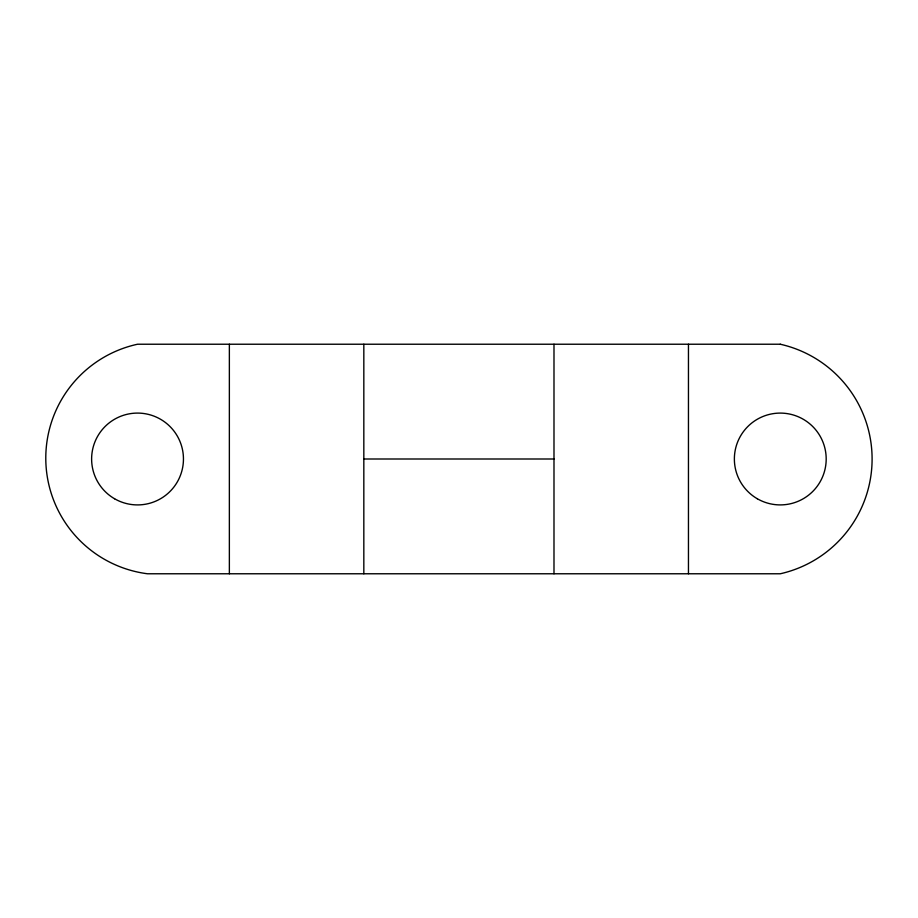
<?xml version="1.0" encoding="UTF-8"?>
<svg xmlns="http://www.w3.org/2000/svg" width="918" height="918" viewBox="0 0 918 918"><rect width="100%" height="100%" fill="white"/><g stroke="black" fill="none" stroke-linecap="round" stroke-linejoin="round"><path stroke-width="1.38" d="M363.826 459L553.99 459M688.454 344.227L688.454 573.773M553.99 344.227L553.99 573.773M363.826 344.227L363.826 573.773M229.362 344.227L229.362 573.773M780.277 344.227L137.539 344.227A116.586 116.586 0 0 0 147.511 573.773L780.277 573.773A117.642 117.642 0 0 0 780.277 344.227M114.578 498.761A45.911 45.911 0 0 0 183.451 459A45.911 45.911 0 0 0 114.578 419.239A45.911 45.911 0 0 0 114.578 498.761M757.327 498.761A45.911 45.911 0 0 0 826.189 459A45.911 45.911 0 0 0 757.327 419.239A45.911 45.911 0 0 0 757.327 498.761"/></g></svg>
